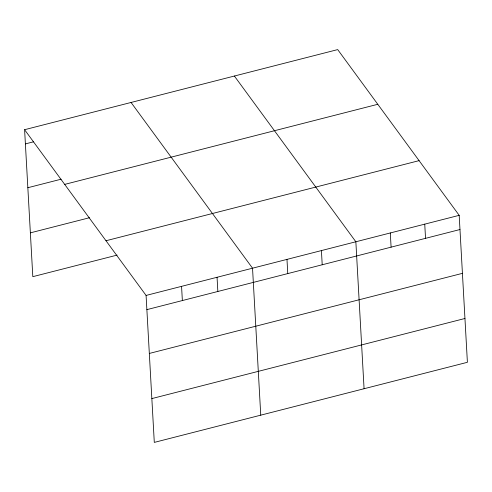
<?xml version="1.0" encoding="UTF-8"?>
<svg xmlns="http://www.w3.org/2000/svg" width="492" height="492" viewBox="0 0 492 492"><rect width="100%" height="100%" fill="white"/><g stroke="black" fill="none" stroke-linecap="round" stroke-linejoin="round"><path stroke-width="0.74" d="M24.6 129.703L337.703 49.6L459.184 215.336L467.4 362.296L154.297 442.4L146.081 295.434L24.6 129.703L32.816 276.664L117.096 255.108M25.393 143.898L33.524 141.819M27.841 187.716L61.113 179.205M64.692 184.395L377.788 104.292M30.369 232.851L89.507 217.722M105.995 240.742L419.092 160.644M146.081 295.434L459.184 215.336M146.874 309.634L459.977 229.53M149.322 353.447L462.425 273.343M151.85 398.588L464.952 318.484M234.377 76.032L355.857 241.769L364.074 388.729M131.056 102.465L252.537 268.202L260.754 415.162M424.744 224.143L425.537 238.343M390.304 232.956L391.097 247.156M321.417 250.576L322.211 264.776M286.977 259.389L287.771 273.589M217.052 277.279L217.845 291.479M181.566 286.356L182.36 300.557"/></g></svg>
